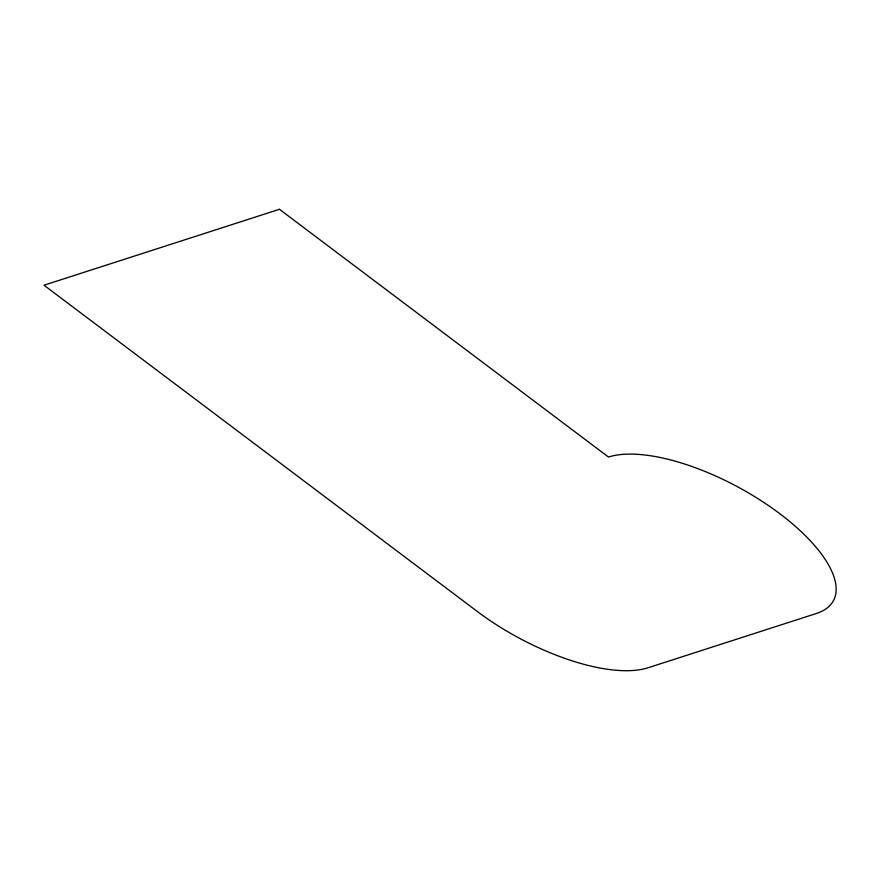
<?xml version="1.0" encoding="UTF-8"?>
<svg xmlns="http://www.w3.org/2000/svg" width="880" height="880" viewBox="0 0 880 880"><rect width="100%" height="100%" fill="white"/><g stroke="black" fill="none" stroke-linecap="round" stroke-linejoin="round"><path stroke-width="1.32" d="M279.444 209.286L44 285.219L476.938 611.215A137.577 54.637 28.4 0 0 648.109 667.755L816.288 613.525A137.577 54.637 28.4 0 0 779.647 513.59A137.577 54.637 28.4 0 0 608.476 457.05L279.444 209.286"/></g></svg>
